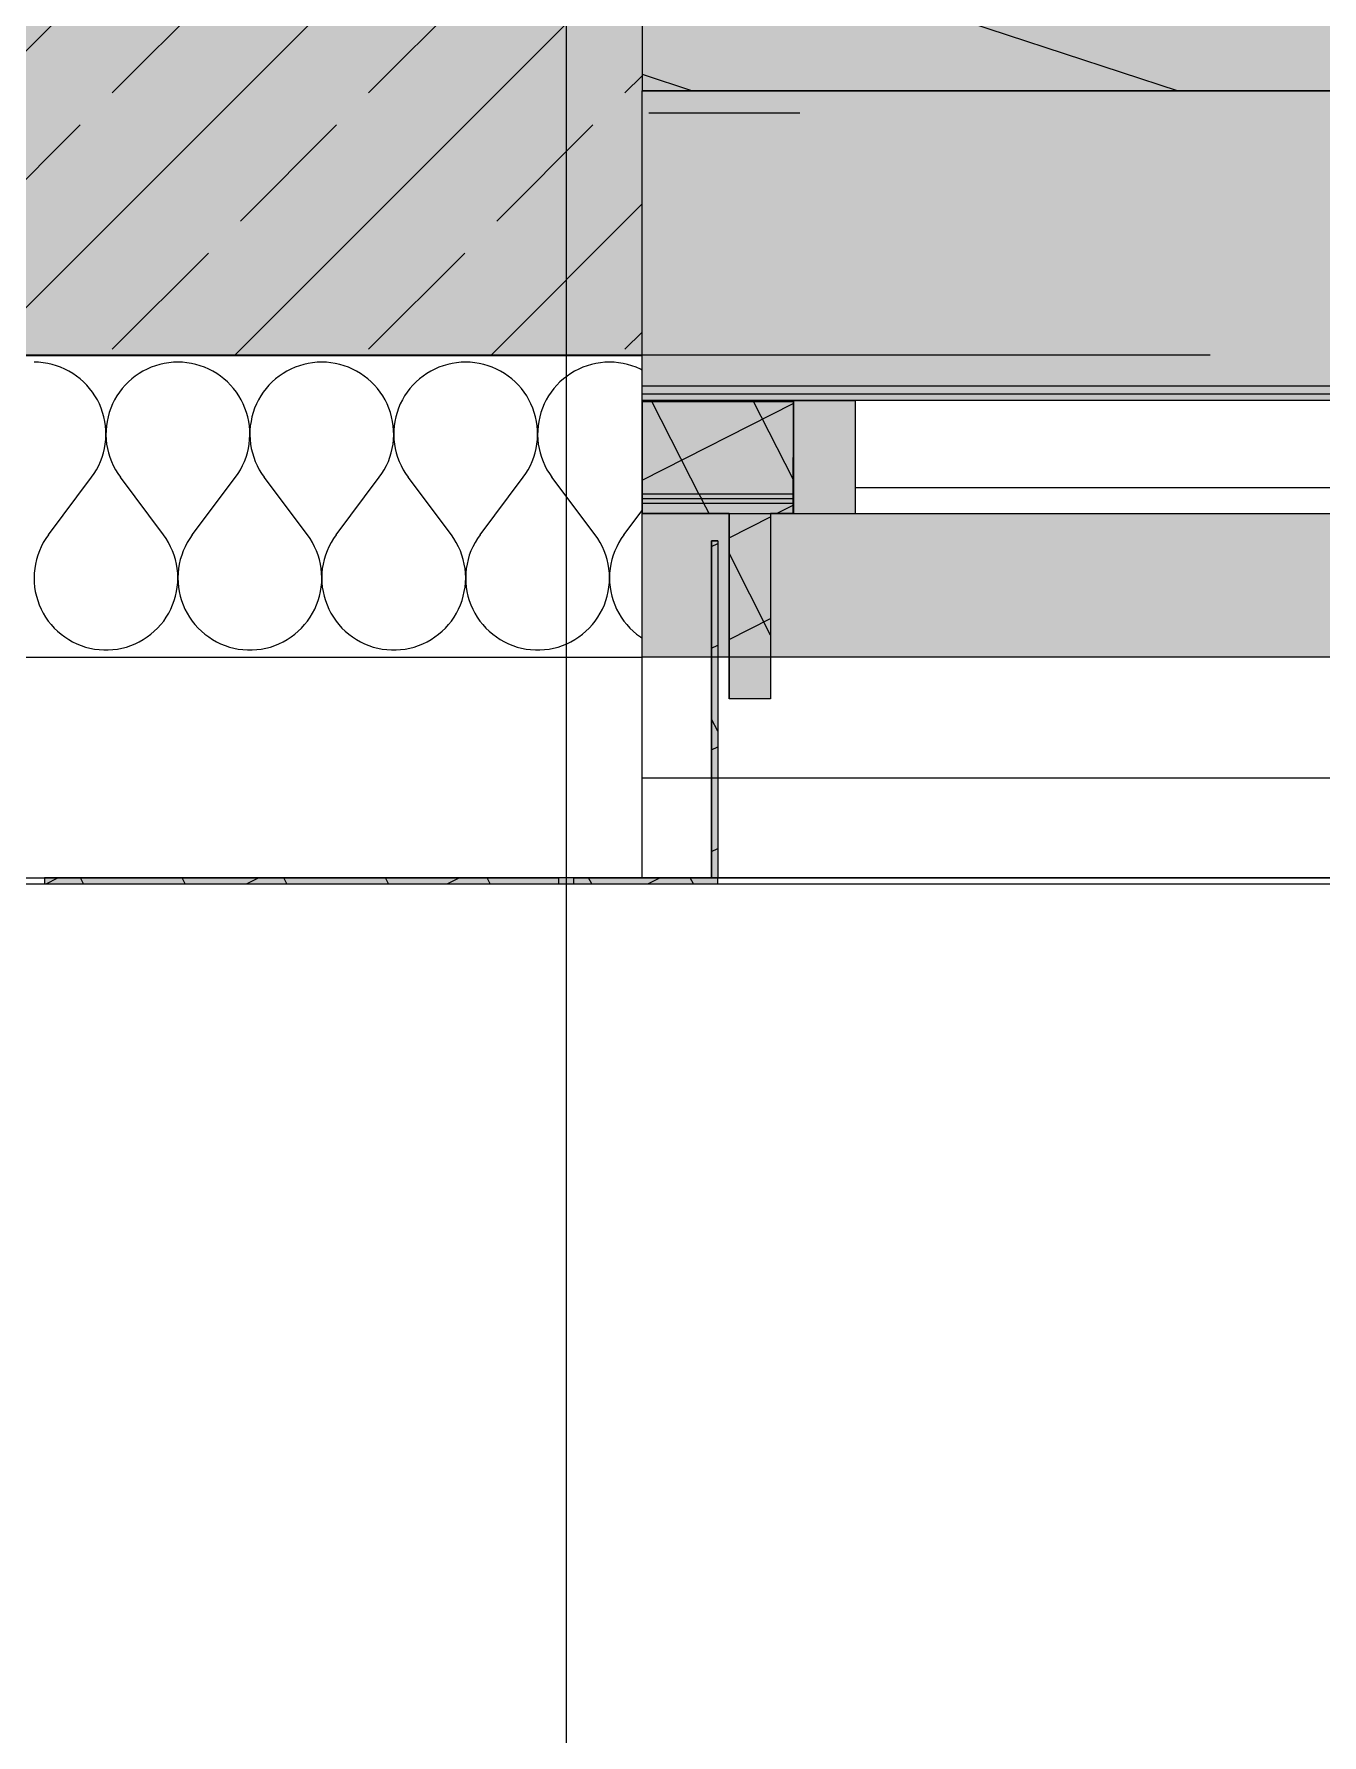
# Model space of a CAD drawing. Header units: metres. Extents: x -22.4 to 53.1, y 133.6 to 157.9.
# Drawn here: x 3.416 to 4.268, y 136.926 to 138.052 of the extents above; entities that cross this region are included whole.
import ezdxf

# ---------------------------------------------------------------- set-up
doc = ezdxf.new("R2010")
doc.units = ezdxf.units.M
doc.header["$MEASUREMENT"] = 0
for name, pattern in [('Achse', [0.0023, 0.0015, -0.0008]), ('Punktlinie', [0.0035, 0, -0.0035]), ('Strichlinie', [0.004, 0.003, -0.001]), ('Strichlinie_ eng', [0.0023, 0.0015, -0.0008]), ('Strichpunktlinie', [0.006703, 0.003528, -0.001764, 0, -0.001411]), ('Wipeout_Contour', [1, 0, -1])]:
    doc.linetypes.add(name, pattern=pattern)
for name, color, linetype in [('00  Raster', 7, 'Continuous'), ('00  Raster Ausbau', 7, 'Continuous'), ('10  Fassade', 7, 'Continuous'), ('10  Fassade_Deckschraffur', 7, 'Continuous'), ('10  Fassade_Schnittschraffur', 7, 'Continuous'), ('10  Treppen + Rampen', 7, 'Continuous'), ('10  Wand Massiv', 7, 'Continuous'), ('10  Wand Massiv_Deckschraffur', 7, 'Continuous'), ('10  Wand Massiv_Fenster', 7, 'Continuous'), ('10  Wand Massiv_Schnittschraffur', 7, 'Continuous'), ('Neubau_20  Boden Aufbauten', 7, 'Continuous'), ('Neubau_20  Boden Aufbauten_Deckschraffur', 7, 'Continuous'), ('Neubau_50 NUF - Raumstempel MIETERAUSBAU', 7, 'Continuous')]:
    doc.layers.add(name, color=color, linetype=linetype)
pattern_1 = [(26.86749, (-110.10794, 75.264664), (-0.027115717, 0.053523246), []), (116.86749, (-110.10794, 75.264664), (0.053523246, 0.027115717), [])]

# ---------------------------------------------------------------- blocks, each defined once
blk = doc.blocks.new('*X16', base_point=(-23.4289, 120.7796))
at = {"layer": '10  Wand Massiv_Schnittschraffur', "color": 98, "linetype": 'Continuous', "lineweight": 13, "ltscale": 1000, "true_color": 0x000100}
for p, q in [((3.4189, 137.8351), (3.4159, 137.8351)), ((3.4219, 137.8348), (3.4189, 137.8351)), ((3.4249, 137.8343), (3.4219, 137.8348)), ((3.4278, 137.8336), (3.4249, 137.8343)), ((3.4307, 137.8328), (3.4278, 137.8336)), ((3.4335, 137.8318), (3.4307, 137.8328)), ((3.4363, 137.8306), (3.4335, 137.8318)), ((3.4935, 137.8318), (3.4907, 137.8306)), ((3.4963, 137.8328), (3.4935, 137.8318)), ((3.4992, 137.8336), (3.4963, 137.8328)), ((3.5021, 137.8343), (3.4992, 137.8336)), ((3.5051, 137.8348), (3.5021, 137.8343)), ((3.5081, 137.8351), (3.5051, 137.8348)), ((3.5111, 137.8351), (3.5081, 137.8351)), ((3.5141, 137.8351), (3.5111, 137.8351)), ((3.5171, 137.8348), (3.5141, 137.8351)), ((3.5201, 137.8343), (3.5171, 137.8348)), ((3.523, 137.8336), (3.5201, 137.8343)), ((3.5259, 137.8328), (3.523, 137.8336)), ((3.5288, 137.8318), (3.5259, 137.8328)), ((3.5315, 137.8306), (3.5288, 137.8318)), ((3.5887, 137.8318), (3.5859, 137.8306)), ((3.5915, 137.8328), (3.5887, 137.8318)), ((3.5944, 137.8336), (3.5915, 137.8328)), ((3.5974, 137.8343), (3.5944, 137.8336)), ((3.6003, 137.8348), (3.5974, 137.8343)), ((3.6033, 137.8351), (3.6003, 137.8348)), ((3.6063, 137.8351), (3.6033, 137.8351)), ((3.6094, 137.8351), (3.6063, 137.8351)), ((3.6124, 137.8348), (3.6094, 137.8351)), ((3.6153, 137.8343), (3.6124, 137.8348)), ((3.6183, 137.8336), (3.6153, 137.8343)), ((3.6212, 137.8328), (3.6183, 137.8336)), ((3.624, 137.8318), (3.6212, 137.8328)), ((3.6267, 137.8306), (3.624, 137.8318)), ((3.6839, 137.8318), (3.6812, 137.8306)), ((3.6868, 137.8328), (3.6839, 137.8318)), ((3.6897, 137.8336), (3.6868, 137.8328)), ((3.6926, 137.8343), (3.6897, 137.8336)), ((3.6956, 137.8348), (3.6926, 137.8343)), ((3.6986, 137.8351), (3.6956, 137.8348)), ((3.7016, 137.8351), (3.6986, 137.8351)), ((3.7046, 137.8351), (3.7016, 137.8351)), ((3.7076, 137.8348), (3.7046, 137.8351)), ((3.7106, 137.8343), (3.7076, 137.8348)), ((3.7135, 137.8336), (3.7106, 137.8343)), ((3.7164, 137.8328), (3.7135, 137.8336)), ((3.7192, 137.8318), (3.7164, 137.8328)), ((3.722, 137.8306), (3.7192, 137.8318)), ((3.7792, 137.8318), (3.7764, 137.8306)), ((3.782, 137.8328), (3.7792, 137.8318)), ((3.7849, 137.8336), (3.782, 137.8328)), ((3.7878, 137.8343), (3.7849, 137.8336)), ((3.7908, 137.8348), (3.7878, 137.8343)), ((3.7938, 137.8351), (3.7908, 137.8348)), ((3.7968, 137.8351), (3.7938, 137.8351)), ((3.7998, 137.8351), (3.7968, 137.8351)), ((3.8028, 137.8348), (3.7998, 137.8351)), ((3.8058, 137.8343), (3.8028, 137.8348)), ((3.8087, 137.8336), (3.8058, 137.8343)), ((3.8116, 137.8328), (3.8087, 137.8336)), ((3.8145, 137.8318), (3.8116, 137.8328)), ((3.8172, 137.8306), (3.8145, 137.8318)), ((3.439, 137.8292), (3.4363, 137.8306)), ((3.4415, 137.8276), (3.439, 137.8292)), ((3.444, 137.8259), (3.4415, 137.8276)), ((3.4464, 137.8241), (3.444, 137.8259)), ((3.4486, 137.8221), (3.4464, 137.8241)), ((3.4508, 137.8199), (3.4486, 137.8221)), ((3.4527, 137.8177), (3.4508, 137.8199)), ((3.4762, 137.8199), (3.4742, 137.8177)), ((3.4783, 137.8221), (3.4762, 137.8199)), ((3.4806, 137.8241), (3.4783, 137.8221)), ((3.4829, 137.8259), (3.4806, 137.8241)), ((3.4854, 137.8276), (3.4829, 137.8259)), ((3.488, 137.8292), (3.4854, 137.8276)), ((3.4907, 137.8306), (3.488, 137.8292)), ((3.5342, 137.8292), (3.5315, 137.8306)), ((3.5368, 137.8276), (3.5342, 137.8292)), ((3.5393, 137.8259), (3.5368, 137.8276)), ((3.5416, 137.8241), (3.5393, 137.8259)), ((3.5439, 137.8221), (3.5416, 137.8241)), ((3.546, 137.8199), (3.5439, 137.8221)), ((3.548, 137.8177), (3.546, 137.8199)), ((3.5714, 137.8199), (3.5695, 137.8177)), ((3.5736, 137.8221), (3.5714, 137.8199)), ((3.5758, 137.8241), (3.5736, 137.8221)), ((3.5782, 137.8259), (3.5758, 137.8241)), ((3.5807, 137.8276), (3.5782, 137.8259)), ((3.5833, 137.8292), (3.5807, 137.8276)), ((3.5859, 137.8306), (3.5833, 137.8292)), ((3.6294, 137.8292), (3.6267, 137.8306)), ((3.632, 137.8276), (3.6294, 137.8292)), ((3.6345, 137.8259), (3.632, 137.8276)), ((3.6369, 137.8241), (3.6345, 137.8259)), ((3.6391, 137.8221), (3.6369, 137.8241)), ((3.6412, 137.8199), (3.6391, 137.8221)), ((3.6432, 137.8177), (3.6412, 137.8199)), ((3.6667, 137.8199), (3.6647, 137.8177)), ((3.6688, 137.8221), (3.6667, 137.8199)), ((3.6711, 137.8241), (3.6688, 137.8221)), ((3.6734, 137.8259), (3.6711, 137.8241)), ((3.6759, 137.8276), (3.6734, 137.8259)), ((3.6785, 137.8292), (3.6759, 137.8276)), ((3.6812, 137.8306), (3.6785, 137.8292)), ((3.7247, 137.8292), (3.722, 137.8306)), ((3.7273, 137.8276), (3.7247, 137.8292)), ((3.7297, 137.8259), (3.7273, 137.8276)), ((3.7321, 137.8241), (3.7297, 137.8259)), ((3.7344, 137.8221), (3.7321, 137.8241)), ((3.7365, 137.8199), (3.7344, 137.8221)), ((3.7385, 137.8177), (3.7365, 137.8199)), ((3.7619, 137.8199), (3.7599, 137.8177)), ((3.764, 137.8221), (3.7619, 137.8199)), ((3.7663, 137.8241), (3.764, 137.8221)), ((3.7687, 137.8259), (3.7663, 137.8241)), ((3.7711, 137.8276), (3.7687, 137.8259)), ((3.7737, 137.8292), (3.7711, 137.8276)), ((3.7764, 137.8306), (3.7737, 137.8292)), ((3.8184, 137.8299), (3.8172, 137.8306)), ((3.4546, 137.8153), (3.4527, 137.8177)), ((3.4562, 137.8128), (3.4546, 137.8153)), ((3.4578, 137.8102), (3.4562, 137.8128)), ((3.4591, 137.8075), (3.4578, 137.8102)), ((3.4692, 137.8102), (3.4679, 137.8075)), ((3.4707, 137.8128), (3.4692, 137.8102)), ((3.4724, 137.8153), (3.4707, 137.8128)), ((3.4742, 137.8177), (3.4724, 137.8153)), ((3.5498, 137.8153), (3.548, 137.8177)), ((3.5515, 137.8128), (3.5498, 137.8153)), ((3.553, 137.8102), (3.5515, 137.8128)), ((3.5543, 137.8075), (3.553, 137.8102)), ((3.5644, 137.8102), (3.5631, 137.8075)), ((3.566, 137.8128), (3.5644, 137.8102)), ((3.5676, 137.8153), (3.566, 137.8128)), ((3.5695, 137.8177), (3.5676, 137.8153)), ((3.645, 137.8153), (3.6432, 137.8177)), ((3.6467, 137.8128), (3.645, 137.8153)), ((3.6482, 137.8102), (3.6467, 137.8128)), ((3.6496, 137.8075), (3.6482, 137.8102)), ((3.6597, 137.8102), (3.6583, 137.8075)), ((3.6612, 137.8128), (3.6597, 137.8102)), ((3.6629, 137.8153), (3.6612, 137.8128)), ((3.6647, 137.8177), (3.6629, 137.8153)), ((3.7403, 137.8153), (3.7385, 137.8177)), ((3.742, 137.8128), (3.7403, 137.8153)), ((3.7435, 137.8102), (3.742, 137.8128)), ((3.7448, 137.8075), (3.7435, 137.8102)), ((3.7549, 137.8102), (3.7536, 137.8075)), ((3.7564, 137.8128), (3.7549, 137.8102)), ((3.7581, 137.8153), (3.7564, 137.8128)), ((3.7599, 137.8177), (3.7581, 137.8153)), ((3.4603, 137.8047), (3.4591, 137.8075)), ((3.4613, 137.8018), (3.4603, 137.8047)), ((3.4621, 137.7989), (3.4613, 137.8018)), ((3.4627, 137.796), (3.4621, 137.7989)), ((3.4649, 137.7989), (3.4642, 137.796)), ((3.4657, 137.8018), (3.4649, 137.7989)), ((3.4667, 137.8047), (3.4657, 137.8018)), ((3.4679, 137.8075), (3.4667, 137.8047)), ((3.5555, 137.8047), (3.5543, 137.8075)), ((3.5565, 137.8018), (3.5555, 137.8047)), ((3.5573, 137.7989), (3.5565, 137.8018)), ((3.558, 137.796), (3.5573, 137.7989)), ((3.5601, 137.7989), (3.5595, 137.796)), ((3.5609, 137.8018), (3.5601, 137.7989)), ((3.5619, 137.8047), (3.5609, 137.8018)), ((3.5631, 137.8075), (3.5619, 137.8047)), ((3.6508, 137.8047), (3.6496, 137.8075)), ((3.6518, 137.8018), (3.6508, 137.8047)), ((3.6526, 137.7989), (3.6518, 137.8018)), ((3.6532, 137.796), (3.6526, 137.7989)), ((3.6554, 137.7989), (3.6547, 137.796)), ((3.6562, 137.8018), (3.6554, 137.7989)), ((3.6572, 137.8047), (3.6562, 137.8018)), ((3.6583, 137.8075), (3.6572, 137.8047)), ((3.746, 137.8047), (3.7448, 137.8075)), ((3.747, 137.8018), (3.746, 137.8047)), ((3.7478, 137.7989), (3.747, 137.8018)), ((3.7484, 137.796), (3.7478, 137.7989)), ((3.7506, 137.7989), (3.75, 137.796)), ((3.7514, 137.8018), (3.7506, 137.7989)), ((3.7524, 137.8047), (3.7514, 137.8018)), ((3.7536, 137.8075), (3.7524, 137.8047)), ((3.4632, 137.793), (3.4627, 137.796)), ((3.4634, 137.79), (3.4632, 137.793)), ((3.4635, 137.787), (3.4634, 137.79)), ((3.4634, 137.784), (3.4635, 137.787)), ((3.4636, 137.79), (3.4635, 137.787)), ((3.4635, 137.787), (3.4636, 137.784)), ((3.4638, 137.793), (3.4636, 137.79)), ((3.4642, 137.796), (3.4638, 137.793)), ((3.5584, 137.793), (3.558, 137.796)), ((3.5587, 137.79), (3.5584, 137.793)), ((3.5586, 137.784), (3.5587, 137.787)), ((3.5588, 137.79), (3.5587, 137.787)), ((3.5587, 137.787), (3.5587, 137.79)), ((3.5587, 137.787), (3.5589, 137.784)), ((3.559, 137.793), (3.5588, 137.79)), ((3.5595, 137.796), (3.559, 137.793)), ((3.6536, 137.793), (3.6532, 137.796)), ((3.6539, 137.79), (3.6536, 137.793)), ((3.6538, 137.784), (3.654, 137.787)), ((3.654, 137.787), (3.6539, 137.79)), ((3.6543, 137.793), (3.654, 137.79)), ((3.654, 137.79), (3.654, 137.787)), ((3.654, 137.787), (3.6541, 137.784)), ((3.6547, 137.796), (3.6543, 137.793)), ((3.7489, 137.793), (3.7484, 137.796)), ((3.7491, 137.79), (3.7489, 137.793)), ((3.7492, 137.787), (3.7491, 137.79)), ((3.7491, 137.784), (3.7492, 137.787)), ((3.7493, 137.79), (3.7492, 137.787)), ((3.7492, 137.787), (3.7493, 137.784)), ((3.7495, 137.793), (3.7493, 137.79)), ((3.75, 137.796), (3.7495, 137.793)), ((3.461, 137.7722), (3.4618, 137.7751)), ((3.4618, 137.7751), (3.4625, 137.778)), ((3.4625, 137.778), (3.463, 137.781)), ((3.463, 137.781), (3.4634, 137.784)), ((3.4636, 137.784), (3.4639, 137.781)), ((3.4639, 137.781), (3.4644, 137.778)), ((3.4644, 137.778), (3.4651, 137.7751)), ((3.4651, 137.7751), (3.466, 137.7722)), ((3.5562, 137.7722), (3.5571, 137.7751)), ((3.5571, 137.7751), (3.5578, 137.778)), ((3.5578, 137.778), (3.5583, 137.781)), ((3.5583, 137.781), (3.5586, 137.784)), ((3.5589, 137.784), (3.5592, 137.781)), ((3.5592, 137.781), (3.5597, 137.778)), ((3.5597, 137.778), (3.5604, 137.7751)), ((3.5604, 137.7751), (3.5613, 137.7722)), ((3.6514, 137.7722), (3.6523, 137.7751)), ((3.6523, 137.7751), (3.653, 137.778)), ((3.653, 137.778), (3.6535, 137.781)), ((3.6535, 137.781), (3.6538, 137.784)), ((3.6541, 137.784), (3.6544, 137.781)), ((3.6544, 137.781), (3.6549, 137.778)), ((3.6549, 137.778), (3.6556, 137.7751)), ((3.6556, 137.7751), (3.6565, 137.7722)), ((3.7467, 137.7722), (3.7476, 137.7751)), ((3.7476, 137.7751), (3.7482, 137.778)), ((3.7482, 137.778), (3.7488, 137.781)), ((3.7488, 137.781), (3.7491, 137.784)), ((3.7493, 137.784), (3.7496, 137.781)), ((3.7496, 137.781), (3.7502, 137.778)), ((3.7502, 137.778), (3.7508, 137.7751)), ((3.7508, 137.7751), (3.7517, 137.7722)), ((3.4557, 137.7614), (3.4573, 137.764)), ((3.4573, 137.764), (3.4587, 137.7667)), ((3.4587, 137.7667), (3.4599, 137.7694)), ((3.4599, 137.7694), (3.461, 137.7722)), ((3.466, 137.7722), (3.4671, 137.7694)), ((3.4671, 137.7694), (3.4683, 137.7667)), ((3.4683, 137.7667), (3.4697, 137.764)), ((3.4697, 137.764), (3.4713, 137.7614)), ((3.5509, 137.7614), (3.5525, 137.764)), ((3.5525, 137.764), (3.5539, 137.7667)), ((3.5539, 137.7667), (3.5551, 137.7694)), ((3.5551, 137.7694), (3.5562, 137.7722)), ((3.5613, 137.7722), (3.5623, 137.7694)), ((3.5623, 137.7694), (3.5635, 137.7667)), ((3.5635, 137.7667), (3.5649, 137.764)), ((3.5649, 137.764), (3.5665, 137.7614)), ((3.6462, 137.7614), (3.6477, 137.764)), ((3.6477, 137.764), (3.6491, 137.7667)), ((3.6491, 137.7667), (3.6504, 137.7694)), ((3.6504, 137.7694), (3.6514, 137.7722)), ((3.6565, 137.7722), (3.6575, 137.7694)), ((3.6575, 137.7694), (3.6588, 137.7667)), ((3.6588, 137.7667), (3.6602, 137.764)), ((3.6602, 137.764), (3.6618, 137.7614)), ((3.7414, 137.7614), (3.743, 137.764)), ((3.743, 137.764), (3.7444, 137.7667)), ((3.7444, 137.7667), (3.7456, 137.7694)), ((3.7456, 137.7694), (3.7467, 137.7722)), ((3.7517, 137.7722), (3.7528, 137.7694)), ((3.7528, 137.7694), (3.754, 137.7667)), ((3.754, 137.7667), (3.7554, 137.764)), ((3.7554, 137.764), (3.757, 137.7614)), ((3.4254, 137.7209), (3.454, 137.759)), ((3.454, 137.759), (3.4557, 137.7614)), ((3.4713, 137.7614), (3.473, 137.759)), ((3.5016, 137.7209), (3.473, 137.759)), ((3.5206, 137.7209), (3.5492, 137.759)), ((3.5492, 137.759), (3.5509, 137.7614)), ((3.5665, 137.7614), (3.5682, 137.759)), ((3.5968, 137.7209), (3.5682, 137.759)), ((3.6159, 137.7209), (3.6444, 137.759)), ((3.6444, 137.759), (3.6462, 137.7614)), ((3.6618, 137.7614), (3.6635, 137.759)), ((3.6921, 137.7209), (3.6635, 137.759)), ((3.7111, 137.7209), (3.7397, 137.759)), ((3.7397, 137.759), (3.7414, 137.7614)), ((3.757, 137.7614), (3.7587, 137.759)), ((3.7873, 137.7209), (3.7587, 137.759)), ((3.8063, 137.7209), (3.8184, 137.737)), ((3.4236, 137.7184), (3.422, 137.7157)), ((3.4254, 137.7209), (3.4236, 137.7184)), ((3.5033, 137.7184), (3.5016, 137.7209)), ((3.5049, 137.7157), (3.5033, 137.7184)), ((3.5189, 137.7184), (3.5173, 137.7157)), ((3.5206, 137.7209), (3.5189, 137.7184)), ((3.5986, 137.7184), (3.5968, 137.7209)), ((3.6002, 137.7157), (3.5986, 137.7184)), ((3.6141, 137.7184), (3.6125, 137.7157)), ((3.6159, 137.7209), (3.6141, 137.7184)), ((3.6938, 137.7184), (3.6921, 137.7209)), ((3.6954, 137.7157), (3.6938, 137.7184)), ((3.7094, 137.7184), (3.7078, 137.7157)), ((3.7111, 137.7209), (3.7094, 137.7184)), ((3.7891, 137.7184), (3.7873, 137.7209)), ((3.7906, 137.7157), (3.7891, 137.7184)), ((3.8046, 137.7184), (3.803, 137.7157)), ((3.8063, 137.7209), (3.8046, 137.7184)), ((3.4183, 137.7074), (3.4174, 137.7045)), ((3.4194, 137.7103), (3.4183, 137.7074)), ((3.4206, 137.713), (3.4194, 137.7103)), ((3.422, 137.7157), (3.4206, 137.713)), ((3.5063, 137.713), (3.5049, 137.7157)), ((3.5076, 137.7103), (3.5063, 137.713)), ((3.5086, 137.7074), (3.5076, 137.7103)), ((3.5095, 137.7045), (3.5086, 137.7074)), ((3.5136, 137.7074), (3.5127, 137.7045)), ((3.5146, 137.7103), (3.5136, 137.7074)), ((3.5159, 137.713), (3.5146, 137.7103)), ((3.5173, 137.7157), (3.5159, 137.713)), ((3.6016, 137.713), (3.6002, 137.7157)), ((3.6028, 137.7103), (3.6016, 137.713)), ((3.6039, 137.7074), (3.6028, 137.7103)), ((3.6048, 137.7045), (3.6039, 137.7074)), ((3.6088, 137.7074), (3.6079, 137.7045)), ((3.6099, 137.7103), (3.6088, 137.7074)), ((3.6111, 137.713), (3.6099, 137.7103)), ((3.6125, 137.7157), (3.6111, 137.713)), ((3.6968, 137.713), (3.6954, 137.7157)), ((3.6981, 137.7103), (3.6968, 137.713)), ((3.6991, 137.7074), (3.6981, 137.7103)), ((3.7, 137.7045), (3.6991, 137.7074)), ((3.704, 137.7074), (3.7032, 137.7045)), ((3.7051, 137.7103), (3.704, 137.7074)), ((3.7063, 137.713), (3.7051, 137.7103)), ((3.7078, 137.7157), (3.7063, 137.713)), ((3.7921, 137.713), (3.7906, 137.7157)), ((3.7933, 137.7103), (3.7921, 137.713)), ((3.7944, 137.7074), (3.7933, 137.7103)), ((3.7952, 137.7045), (3.7944, 137.7074)), ((3.7993, 137.7074), (3.7984, 137.7045)), ((3.8003, 137.7103), (3.7993, 137.7074)), ((3.8016, 137.713), (3.8003, 137.7103)), ((3.803, 137.7157), (3.8016, 137.713)), ((3.4163, 137.6985), (3.416, 137.6954)), ((3.4168, 137.7015), (3.4163, 137.6985)), ((3.4174, 137.7045), (3.4168, 137.7015)), ((3.5102, 137.7015), (3.5095, 137.7045)), ((3.5107, 137.6985), (3.5102, 137.7015)), ((3.511, 137.6954), (3.5107, 137.6985)), ((3.5115, 137.6985), (3.5112, 137.6954)), ((3.512, 137.7015), (3.5115, 137.6985)), ((3.5127, 137.7045), (3.512, 137.7015)), ((3.6054, 137.7015), (3.6048, 137.7045)), ((3.6059, 137.6985), (3.6054, 137.7015)), ((3.6062, 137.6954), (3.6059, 137.6985)), ((3.6067, 137.6985), (3.6064, 137.6954)), ((3.6072, 137.7015), (3.6067, 137.6985)), ((3.6079, 137.7045), (3.6072, 137.7015)), ((3.7007, 137.7015), (3.7, 137.7045)), ((3.7012, 137.6985), (3.7007, 137.7015)), ((3.7015, 137.6954), (3.7012, 137.6985)), ((3.702, 137.6985), (3.7017, 137.6954)), ((3.7025, 137.7015), (3.702, 137.6985)), ((3.7032, 137.7045), (3.7025, 137.7015)), ((3.7959, 137.7015), (3.7952, 137.7045)), ((3.7964, 137.6985), (3.7959, 137.7015)), ((3.7967, 137.6954), (3.7964, 137.6985)), ((3.7972, 137.6985), (3.7969, 137.6954)), ((3.7977, 137.7015), (3.7972, 137.6985)), ((3.7984, 137.7045), (3.7977, 137.7015)), ((3.416, 137.6954), (3.4159, 137.6924)), ((3.4159, 137.6924), (3.416, 137.6893)), ((3.416, 137.6893), (3.4162, 137.6863)), ((3.4162, 137.6863), (3.4167, 137.6833)), ((3.5102, 137.6833), (3.5107, 137.6863)), ((3.5107, 137.6863), (3.511, 137.6893)), ((3.5111, 137.6924), (3.511, 137.6954)), ((3.511, 137.6893), (3.5111, 137.6924)), ((3.5112, 137.6954), (3.5111, 137.6924)), ((3.5111, 137.6924), (3.5112, 137.6893)), ((3.5112, 137.6893), (3.5115, 137.6863)), ((3.5115, 137.6863), (3.512, 137.6833)), ((3.6055, 137.6833), (3.606, 137.6863)), ((3.606, 137.6863), (3.6063, 137.6893)), ((3.6063, 137.6924), (3.6062, 137.6954)), ((3.6064, 137.6954), (3.6063, 137.6924)), ((3.6063, 137.6924), (3.6064, 137.6893)), ((3.6063, 137.6893), (3.6063, 137.6924)), ((3.6064, 137.6893), (3.6067, 137.6863)), ((3.6067, 137.6863), (3.6072, 137.6833)), ((3.7007, 137.6833), (3.7012, 137.6863)), ((3.7012, 137.6863), (3.7015, 137.6893)), ((3.7016, 137.6924), (3.7015, 137.6954)), ((3.7015, 137.6893), (3.7016, 137.6924)), ((3.7017, 137.6954), (3.7016, 137.6924)), ((3.7016, 137.6924), (3.7017, 137.6893)), ((3.7017, 137.6893), (3.702, 137.6863)), ((3.702, 137.6863), (3.7024, 137.6833)), ((3.796, 137.6833), (3.7964, 137.6863)), ((3.7964, 137.6863), (3.7967, 137.6893)), ((3.7968, 137.6924), (3.7967, 137.6954)), ((3.7967, 137.6893), (3.7968, 137.6924)), ((3.7969, 137.6954), (3.7968, 137.6924)), ((3.7968, 137.6924), (3.7969, 137.6893)), ((3.7969, 137.6893), (3.7972, 137.6863)), ((3.7972, 137.6863), (3.7977, 137.6833)), ((3.4167, 137.6833), (3.4174, 137.6803)), ((3.4174, 137.6803), (3.4183, 137.6773)), ((3.4183, 137.6773), (3.4193, 137.6745)), ((3.4193, 137.6745), (3.4206, 137.6717)), ((3.5064, 137.6717), (3.5076, 137.6745)), ((3.5076, 137.6745), (3.5087, 137.6773)), ((3.5087, 137.6773), (3.5096, 137.6803)), ((3.5096, 137.6803), (3.5102, 137.6833)), ((3.512, 137.6833), (3.5126, 137.6803)), ((3.5126, 137.6803), (3.5135, 137.6773)), ((3.5135, 137.6773), (3.5146, 137.6745)), ((3.5146, 137.6745), (3.5158, 137.6717)), ((3.6017, 137.6717), (3.6029, 137.6745)), ((3.6029, 137.6745), (3.6039, 137.6773)), ((3.6039, 137.6773), (3.6048, 137.6803)), ((3.6048, 137.6803), (3.6055, 137.6833)), ((3.6072, 137.6833), (3.6079, 137.6803)), ((3.6079, 137.6803), (3.6087, 137.6773)), ((3.6087, 137.6773), (3.6098, 137.6745)), ((3.6098, 137.6745), (3.611, 137.6717)), ((3.6969, 137.6717), (3.6981, 137.6745)), ((3.6981, 137.6745), (3.6992, 137.6773)), ((3.6992, 137.6773), (3.7, 137.6803)), ((3.7, 137.6803), (3.7007, 137.6833)), ((3.7024, 137.6833), (3.7031, 137.6803)), ((3.7031, 137.6803), (3.704, 137.6773)), ((3.704, 137.6773), (3.705, 137.6745)), ((3.705, 137.6745), (3.7063, 137.6717)), ((3.7921, 137.6717), (3.7934, 137.6745)), ((3.7934, 137.6745), (3.7944, 137.6773)), ((3.7944, 137.6773), (3.7953, 137.6803)), ((3.7953, 137.6803), (3.796, 137.6833)), ((3.7977, 137.6833), (3.7984, 137.6803)), ((3.7984, 137.6803), (3.7992, 137.6773)), ((3.7992, 137.6773), (3.8003, 137.6745)), ((3.8003, 137.6745), (3.8015, 137.6717)), ((3.4206, 137.6717), (3.422, 137.669)), ((3.422, 137.669), (3.4235, 137.6664)), ((3.4235, 137.6664), (3.4253, 137.6638)), ((3.4253, 137.6638), (3.4272, 137.6615)), ((3.4998, 137.6615), (3.5017, 137.6638)), ((3.5017, 137.6638), (3.5034, 137.6664)), ((3.5034, 137.6664), (3.505, 137.669)), ((3.505, 137.669), (3.5064, 137.6717)), ((3.5158, 137.6717), (3.5172, 137.669)), ((3.5172, 137.669), (3.5188, 137.6664)), ((3.5188, 137.6664), (3.5205, 137.6638)), ((3.5205, 137.6638), (3.5224, 137.6615)), ((3.595, 137.6615), (3.5969, 137.6638)), ((3.5969, 137.6638), (3.5987, 137.6664)), ((3.5987, 137.6664), (3.6002, 137.669)), ((3.6002, 137.669), (3.6017, 137.6717)), ((3.611, 137.6717), (3.6124, 137.669)), ((3.6124, 137.669), (3.614, 137.6664)), ((3.614, 137.6664), (3.6158, 137.6638)), ((3.6158, 137.6638), (3.6177, 137.6615)), ((3.6903, 137.6615), (3.6922, 137.6638)), ((3.6922, 137.6638), (3.6939, 137.6664)), ((3.6939, 137.6664), (3.6955, 137.669)), ((3.6955, 137.669), (3.6969, 137.6717)), ((3.7063, 137.6717), (3.7077, 137.669)), ((3.7077, 137.669), (3.7093, 137.6664)), ((3.7093, 137.6664), (3.711, 137.6638)), ((3.711, 137.6638), (3.7129, 137.6615)), ((3.7855, 137.6615), (3.7874, 137.6638)), ((3.7874, 137.6638), (3.7891, 137.6664)), ((3.7891, 137.6664), (3.7907, 137.669)), ((3.7907, 137.669), (3.7921, 137.6717)), ((3.8015, 137.6717), (3.8029, 137.669)), ((3.8029, 137.669), (3.8045, 137.6664)), ((3.8045, 137.6664), (3.8062, 137.6638)), ((3.8062, 137.6638), (3.8082, 137.6615)), ((3.4272, 137.6615), (3.4293, 137.6592)), ((3.4293, 137.6592), (3.4314, 137.6571)), ((3.4314, 137.6571), (3.4338, 137.6551)), ((3.4338, 137.6551), (3.4362, 137.6533)), ((3.4362, 137.6533), (3.4388, 137.6516)), ((3.4388, 137.6516), (3.4414, 137.6501)), ((3.4855, 137.6501), (3.4882, 137.6516)), ((3.4882, 137.6516), (3.4908, 137.6533)), ((3.4908, 137.6533), (3.4932, 137.6551)), ((3.4932, 137.6551), (3.4955, 137.6571)), ((3.4955, 137.6571), (3.4977, 137.6592)), ((3.4977, 137.6592), (3.4998, 137.6615)), ((3.5224, 137.6615), (3.5245, 137.6592)), ((3.5245, 137.6592), (3.5267, 137.6571)), ((3.5267, 137.6571), (3.529, 137.6551)), ((3.529, 137.6551), (3.5315, 137.6533)), ((3.5315, 137.6533), (3.534, 137.6516)), ((3.534, 137.6516), (3.5367, 137.6501)), ((3.5808, 137.6501), (3.5834, 137.6516)), ((3.5834, 137.6516), (3.586, 137.6533)), ((3.586, 137.6533), (3.5884, 137.6551)), ((3.5884, 137.6551), (3.5908, 137.6571)), ((3.5908, 137.6571), (3.593, 137.6592)), ((3.593, 137.6592), (3.595, 137.6615)), ((3.6177, 137.6615), (3.6197, 137.6592)), ((3.6197, 137.6592), (3.6219, 137.6571)), ((3.6219, 137.6571), (3.6242, 137.6551)), ((3.6242, 137.6551), (3.6267, 137.6533)), ((3.6267, 137.6533), (3.6293, 137.6516)), ((3.6293, 137.6516), (3.6319, 137.6501)), ((3.676, 137.6501), (3.6787, 137.6516)), ((3.6787, 137.6516), (3.6812, 137.6533)), ((3.6812, 137.6533), (3.6837, 137.6551)), ((3.6837, 137.6551), (3.686, 137.6571)), ((3.686, 137.6571), (3.6882, 137.6592)), ((3.6882, 137.6592), (3.6903, 137.6615)), ((3.7129, 137.6615), (3.715, 137.6592)), ((3.715, 137.6592), (3.7172, 137.6571)), ((3.7172, 137.6571), (3.7195, 137.6551)), ((3.7195, 137.6551), (3.7219, 137.6533)), ((3.7219, 137.6533), (3.7245, 137.6516)), ((3.7245, 137.6516), (3.7272, 137.6501)), ((3.7712, 137.6501), (3.7739, 137.6516)), ((3.7739, 137.6516), (3.7765, 137.6533)), ((3.7765, 137.6533), (3.7789, 137.6551)), ((3.7789, 137.6551), (3.7812, 137.6571)), ((3.7812, 137.6571), (3.7834, 137.6592)), ((3.7834, 137.6592), (3.7855, 137.6615)), ((3.8082, 137.6615), (3.8102, 137.6592)), ((3.8102, 137.6592), (3.8124, 137.6571)), ((3.8124, 137.6571), (3.8147, 137.6551)), ((3.8147, 137.6551), (3.8172, 137.6533)), ((3.8172, 137.6533), (3.8184, 137.6524)), ((3.4414, 137.6501), (3.4442, 137.6488)), ((3.4442, 137.6488), (3.447, 137.6476)), ((3.447, 137.6476), (3.4499, 137.6466)), ((3.4499, 137.6466), (3.4529, 137.6459)), ((3.4529, 137.6459), (3.4559, 137.6453)), ((3.4559, 137.6453), (3.4589, 137.6449)), ((3.4589, 137.6449), (3.462, 137.6447)), ((3.462, 137.6447), (3.465, 137.6447)), ((3.465, 137.6447), (3.4681, 137.6449)), ((3.4681, 137.6449), (3.4711, 137.6453)), ((3.4711, 137.6453), (3.4741, 137.6459)), ((3.4741, 137.6459), (3.477, 137.6466)), ((3.477, 137.6466), (3.4799, 137.6476)), ((3.4799, 137.6476), (3.4828, 137.6488)), ((3.4828, 137.6488), (3.4855, 137.6501)), ((3.5367, 137.6501), (3.5394, 137.6488)), ((3.5394, 137.6488), (3.5423, 137.6476)), ((3.5423, 137.6476), (3.5452, 137.6466)), ((3.5452, 137.6466), (3.5481, 137.6459)), ((3.5481, 137.6459), (3.5511, 137.6453)), ((3.5511, 137.6453), (3.5541, 137.6449)), ((3.5541, 137.6449), (3.5572, 137.6447)), ((3.5572, 137.6447), (3.5603, 137.6447)), ((3.5603, 137.6447), (3.5633, 137.6449)), ((3.5633, 137.6449), (3.5663, 137.6453)), ((3.5663, 137.6453), (3.5693, 137.6459)), ((3.5693, 137.6459), (3.5723, 137.6466)), ((3.5723, 137.6466), (3.5752, 137.6476)), ((3.5752, 137.6476), (3.578, 137.6488)), ((3.578, 137.6488), (3.5808, 137.6501)), ((3.6319, 137.6501), (3.6347, 137.6488)), ((3.6347, 137.6488), (3.6375, 137.6476)), ((3.6375, 137.6476), (3.6404, 137.6466)), ((3.6404, 137.6466), (3.6434, 137.6459)), ((3.6434, 137.6459), (3.6464, 137.6453)), ((3.6464, 137.6453), (3.6494, 137.6449)), ((3.6494, 137.6449), (3.6524, 137.6447)), ((3.6524, 137.6447), (3.6555, 137.6447)), ((3.6555, 137.6447), (3.6585, 137.6449)), ((3.6585, 137.6449), (3.6616, 137.6453)), ((3.6616, 137.6453), (3.6646, 137.6459)), ((3.6646, 137.6459), (3.6675, 137.6466)), ((3.6675, 137.6466), (3.6704, 137.6476)), ((3.6704, 137.6476), (3.6733, 137.6488)), ((3.6733, 137.6488), (3.676, 137.6501)), ((3.7272, 137.6501), (3.7299, 137.6488)), ((3.7299, 137.6488), (3.7327, 137.6476)), ((3.7327, 137.6476), (3.7356, 137.6466)), ((3.7356, 137.6466), (3.7386, 137.6459)), ((3.7386, 137.6459), (3.7416, 137.6453)), ((3.7416, 137.6453), (3.7446, 137.6449)), ((3.7446, 137.6449), (3.7477, 137.6447)), ((3.7477, 137.6447), (3.7507, 137.6447)), ((3.7507, 137.6447), (3.7538, 137.6449)), ((3.7538, 137.6449), (3.7568, 137.6453)), ((3.7568, 137.6453), (3.7598, 137.6459)), ((3.7598, 137.6459), (3.7628, 137.6466)), ((3.7628, 137.6466), (3.7657, 137.6476)), ((3.7657, 137.6476), (3.7685, 137.6488)), ((3.7685, 137.6488), (3.7712, 137.6501))]:
    blk.add_line(p, q, dxfattribs=at)

msp = doc.modelspace()

# ---------------------------------------------------------------- linework, layer by layer
at = {"layer": '00  Raster Ausbau', "color": 251, "linetype": 'Achse', "lineweight": 18, "ltscale": 1000, "true_color": 0x5f5f5f}
msp.add_line((3.7684, 137.8399), (3.7684, 138.8399), dxfattribs=at)

# ---------------------------------------------------------------- wipeouts: each hides what was drawn before it
at = {"color": 254, "linetype": 'Wipeout_Contour', "lineweight": 0, "ltscale": 556.117024}
msp.add_wipeout([(24.6034, 138.0149), (3.8184, 138.0149), (3.8184, 137.8193), (24.6034, 137.8193)], dxfattribs=at).dxf.layer = '10  Fassade_Deckschraffur'
at = {"color": 254, "linetype": 'Wipeout_Contour', "lineweight": 0, "ltscale": 555.427283}
msp.add_wipeout([(24.6034, 137.7447), (3.8184, 137.7447), (3.8184, 137.7417), (24.6034, 137.7417)], dxfattribs=at).dxf.layer = '10  Fassade_Deckschraffur'
at = {"color": 254, "linetype": 'Wipeout_Contour', "lineweight": 0, "ltscale": 554.568883}
msp.add_wipeout([(24.6034, 137.5599), (3.8184, 137.5599), (3.8184, 137.4939), (24.6034, 137.4939)], dxfattribs=at).dxf.layer = '10  Fassade_Deckschraffur'
at = {"color": 254, "linetype": 'Wipeout_Contour', "lineweight": 0, "ltscale": 550.082202}
msp.add_wipeout([(3.7632, 137.4939), (1.0682, 137.4939), (1.0682, 137.4899), (3.7632, 137.4899)], dxfattribs=at).dxf.layer = '10  Fassade_Deckschraffur'

# ---------------------------------------------------------------- next in the draw order: hatches: boundary and pattern name
at = {"layer": '10  Wand Massiv_Schnittschraffur', "linetype": 'Continuous', "lineweight": 0, "true_color": 0xffffff}
msp.add_hatch(color=7, dxfattribs=at).paths.add_polyline_path([(0.6004, 137.8399), (3.8184, 137.8399), (3.8184, 138.0899), (0.6004, 138.0899)])
at = {"layer": '10  Wand Massiv_Schnittschraffur', "linetype": 'Continuous', "lineweight": 13, "true_color": 0x000100}
h = msp.add_hatch(dxfattribs=at)
h.set_pattern_fill('Beton__Stahlbeton_0001', color=98, style=0, pattern_type=2)
h.set_pattern_definition([(45, (-110.10794, 75.26466), (-0.08485281, 0.08485281), []), (45, (-110.15037, 75.30709), (-0.08485281, 0.08485281), [0.09, -0.03])])
h.paths.add_polyline_path([(0.6004, 137.8399), (3.8184, 137.8399), (3.8184, 138.0899), (0.6004, 138.0899)])
at = {"layer": 'Neubau_20  Boden Aufbauten_Deckschraffur', "linetype": 'Continuous', "lineweight": 18, "true_color": 0xd5d5ff}
msp.add_hatch(color=254, dxfattribs=at).paths.add_polyline_path([(7.7559, 143.6799), (3.8184, 143.6799), (3.8184, 138.0149), (7.7559, 138.0149), (7.7934, 138.0149), (7.7934, 138.3249), (7.7559, 138.3249)])
at = {"layer": 'Neubau_20  Boden Aufbauten_Deckschraffur', "linetype": 'Continuous', "lineweight": 0, "true_color": 0xffffff}
h = msp.add_hatch(dxfattribs=at)
h.set_pattern_fill('Holz_Schalung_liegend__1_A0', style=0, pattern_type=2)
h.set_pattern_definition([(341.86749, (-110.10794, 75.26466), (0.03112157, 0.09503393), [])])
h.paths.add_polyline_path([(7.7559, 143.6799), (3.8184, 143.6799), (3.8184, 138.0149), (7.7559, 138.0149), (7.7934, 138.0149), (7.7934, 138.3249), (7.7559, 138.3249)])

# ---------------------------------------------------------------- next in the draw order: linework, layer by layer
at = {"layer": '10  Fassade', "color": 7, "linetype": 'Strichpunktlinie', "lineweight": 13, "ltscale": 1000}
msp.add_line((24.6034, 137.8399), (3.8184, 137.8399), dxfattribs=at)
at = {"layer": '10  Fassade', "color": 7, "linetype": 'Continuous', "lineweight": 18, "ltscale": 1000, "flags": 128}
for points in [[(24.6034, 138.0149), (3.8184, 138.0149)], [(24.6034, 137.4939), (3.8184, 137.4939)]]:
    msp.add_lwpolyline(points, dxfattribs=at)
at = {"layer": '10  Fassade', "color": 7, "linetype": 'Continuous', "lineweight": 25, "ltscale": 1000, "flags": 128}
for points in [[(0.9404, 137.4939), (1.0682, 137.4939), (3.7632, 137.4939)], [(3.7632, 137.4899), (3.7632, 137.4939)], [(0.9404, 137.4899), (1.0682, 137.4899), (3.7632, 137.4899)]]:
    msp.add_lwpolyline(points, dxfattribs=at)
at = {"layer": '10  Wand Massiv', "color": 7, "linetype": 'Continuous', "lineweight": 13, "ltscale": 1000}
for p, q in [((3.8184, 137.9999), (3.8184, 138.0149)), ((3.8184, 137.8399), (3.8184, 137.9999))]:
    msp.add_line(p, q, dxfattribs=at)
at = {"layer": '10  Wand Massiv', "color": 7, "linetype": 'Continuous', "lineweight": 35, "ltscale": 1000}
msp.add_line((0.6004, 137.8399), (3.8184, 137.8399), dxfattribs=at)
at = {"layer": '10  Wand Massiv_Fenster', "color": 7, "linetype": 'Continuous', "lineweight": 13, "ltscale": 1000}
for p, q in [((3.8184, 137.9999), (3.8184, 138.0149)), ((3.8184, 137.8399), (3.8184, 137.9999))]:
    msp.add_line(p, q, dxfattribs=at)
at = {"layer": '10  Wand Massiv_Fenster', "color": 7, "linetype": 'Continuous', "lineweight": 25, "ltscale": 1000}
msp.add_line((24.6034, 138.0149), (3.8184, 138.0149), dxfattribs=at)
at = {"layer": 'Neubau_20  Boden Aufbauten', "color": 7, "linetype": 'Continuous', "lineweight": 13, "ltscale": 1000, "flags": 128}
msp.add_lwpolyline([(7.7559, 143.6799), (3.8184, 143.6799), (3.8184, 138.0149), (7.7559, 138.0149), (7.7934, 138.0149), (7.7934, 138.3249), (7.7559, 138.3249)], close=True, dxfattribs=at)
at = {"layer": 'Neubau_50 NUF - Raumstempel MIETERAUSBAU', "color": 7, "linetype": 'Punktlinie', "lineweight": 13, "ltscale": 1000, "flags": 128}
msp.add_lwpolyline([(3.9228, 137.9999), (3.8159, 137.9999), (3.8184, 138.3922)], dxfattribs=at)

# ---------------------------------------------------------------- next in the draw order: wipeouts: each hides what was drawn before it
at = {"color": 254, "linetype": 'Wipeout_Contour', "lineweight": 0, "ltscale": 555.566818}
msp.add_wipeout([(24.6034, 137.8089), (3.8184, 137.8089), (3.8184, 137.7479), (24.6034, 137.7479)], dxfattribs=at).dxf.layer = '10  Fassade_Deckschraffur'
at = {"color": 254, "linetype": 'Wipeout_Contour', "lineweight": 0, "ltscale": 555.06051}
msp.add_wipeout([(3.8184, 137.7417), (3.8184, 137.5599), (24.6034, 137.5599), (24.6034, 137.7417)], dxfattribs=at).dxf.layer = '10  Fassade_Deckschraffur'

# ---------------------------------------------------------------- next in the draw order: hatches: boundary and pattern name
at = {"layer": '10  Fassade_Schnittschraffur', "linetype": 'Continuous', "lineweight": 0, "true_color": 0xffffff}
msp.add_hatch(color=7, dxfattribs=at).paths.add_polyline_path([(3.9034, 137.6124), (3.9034, 137.7349), (3.8759, 137.7349), (3.8759, 137.6124)])
at = {"layer": '10  Fassade_Schnittschraffur', "linetype": 'Continuous', "lineweight": 13, "true_color": 0x000100}
h = msp.add_hatch(dxfattribs=at)
h.set_pattern_fill('Dämmung__hart_1_0001', color=98, style=0, pattern_type=2)
h.set_pattern_definition(pattern_1)
h.paths.add_polyline_path([(3.9034, 137.6124), (3.9034, 137.7349), (3.8759, 137.7349), (3.8759, 137.6124)])

# ---------------------------------------------------------------- next in the draw order: linework, layer by layer
at = {"layer": '10  Fassade', "color": 7, "linetype": 'Continuous', "lineweight": 13, "ltscale": 1000}
for p, q in [((3.8759, 137.7349), (3.8184, 137.7349)), ((3.8759, 137.7349), (3.8759, 137.6124)), ((3.9034, 137.7349), (3.9034, 137.6124)), ((3.9034, 137.6124), (3.8759, 137.6124))]:
    msp.add_line(p, q, dxfattribs=at)
at = {"layer": '10  Fassade', "color": 7, "linetype": 'Continuous', "lineweight": 25, "ltscale": 1000}
msp.add_line((3.8684, 137.7169), (3.8644, 137.7169), dxfattribs=at)
at = {"layer": '10  Fassade', "color": 7, "linetype": 'Continuous', "lineweight": 18, "ltscale": 1000, "flags": 128}
for points in [[(24.6034, 137.7479), (3.8184, 137.7479)], [(3.8184, 137.7417), (3.8184, 137.7447)], [(24.6034, 137.7447), (3.8184, 137.7447)], [(24.6034, 137.7417), (3.8184, 137.7417)], [(3.8184, 137.5599), (3.8184, 137.7417)], [(3.8184, 137.4939), (3.8184, 137.5599)], [(24.6034, 137.5599), (3.8184, 137.5599)]]:
    msp.add_lwpolyline(points, dxfattribs=at)
at = {"layer": '10  Fassade', "color": 7, "linetype": 'Strichlinie_ eng', "lineweight": 18, "ltscale": 1000, "flags": 128}
for points in [[(3.8184, 137.7349), (4.6804, 137.7349), (5.1184, 137.7349), (6.1509, 137.7349), (6.4684, 137.7349), (7.3804, 137.7349), (7.8184, 137.7349), (8.8509, 137.7349), (9.1684, 137.7349), (10.0804, 137.7349), (10.5184, 137.7349), (11.5509, 137.7349), (11.8684, 137.7349), (12.7804, 137.7349), (13.2184, 137.7349), (14.2509, 137.7349), (14.5684, 137.7349), (15.4804, 137.7349), (15.9184, 137.7349), (16.9509, 137.7349), (17.2684, 137.7349), (18.1804, 137.7349), (18.6184, 137.7349), (19.6509, 137.7349), (19.9684, 137.7349), (20.8804, 137.7349), (21.3184, 137.7349), (22.3509, 137.7349), (22.6684, 137.7349), (23.5804, 137.7349), (24.0184, 137.7349), (24.6034, 137.7349)], [(3.8759, 137.6124), (3.8759, 137.7349)], [(3.9034, 137.7349), (3.9034, 137.6124)], [(3.9034, 137.6124), (3.8759, 137.6124)]]:
    msp.add_lwpolyline(points, dxfattribs=at)
at = {"layer": '10  Fassade', "color": 7, "linetype": 'Strichlinie', "lineweight": 25, "ltscale": 1000, "flags": 128}
msp.add_lwpolyline([(3.8644, 137.7169), (3.8684, 137.7169)], dxfattribs=at)
at = {"layer": '10  Wand Massiv', "color": 7, "linetype": 'Continuous', "lineweight": 13, "ltscale": 1000, "flags": 128}
msp.add_lwpolyline([(0.8004, 137.6399), (3.8184, 137.6399)], dxfattribs=at)
at = {"layer": '10  Wand Massiv_Fenster', "color": 7, "linetype": 'Continuous', "lineweight": 25, "ltscale": 1000}
msp.add_line((24.6034, 137.6399), (3.8184, 137.6399), dxfattribs=at)

# ---------------------------------------------------------------- next in the draw order: wipeouts: each hides what was drawn before it
at = {"color": 254, "linetype": 'Wipeout_Contour', "lineweight": 0, "ltscale": 555.697817}
msp.add_wipeout([(3.8184, 137.8089), (24.6034, 137.8089), (24.6034, 137.8139), (3.8184, 137.8139)], dxfattribs=at).dxf.layer = '10  Fassade_Deckschraffur'

# ---------------------------------------------------------------- next in the draw order: wipeouts: each hides what was drawn before it
at = {"color": 254, "linetype": 'Wipeout_Contour', "lineweight": 0, "ltscale": 555.718507}
msp.add_wipeout([(3.8184, 137.8193), (3.8184, 137.8139), (24.6034, 137.8139), (24.6034, 137.8193)], dxfattribs=at).dxf.layer = '10  Fassade_Deckschraffur'
at = {"color": 254, "linetype": 'Wipeout_Contour', "lineweight": 0, "ltscale": 550.37772}
msp.add_wipeout([(6.4632, 137.4939), (3.7732, 137.4939), (3.7732, 137.4899), (6.4632, 137.4899)], dxfattribs=at).dxf.layer = '10  Fassade_Deckschraffur'

# ---------------------------------------------------------------- next in the draw order: hatches: boundary and pattern name
at = {"layer": '10  Fassade_Schnittschraffur', "linetype": 'Continuous', "lineweight": 0, "true_color": 0xffffff}
for points in [[(3.8644, 137.7169), (3.8644, 137.4939), (3.8684, 137.4939), (3.8684, 137.7169)], [(3.8684, 137.4899), (3.8684, 137.4939), (3.4229, 137.4939), (3.4229, 137.4899)]]:
    msp.add_hatch(color=7, dxfattribs=at).paths.add_polyline_path(points)
at = {"layer": '10  Fassade_Schnittschraffur', "linetype": 'Continuous', "lineweight": 13, "true_color": 0x000100}
h = msp.add_hatch(dxfattribs=at)
h.set_pattern_fill('Dämmung__hart_1_0001', color=98, style=0, pattern_type=2)
h.set_pattern_definition(pattern_1)
h.paths.add_polyline_path([(3.8644, 137.7169), (3.8644, 137.4939), (3.8684, 137.4939), (3.8684, 137.7169)])
h = msp.add_hatch(dxfattribs=at)
h.set_pattern_fill('Dämmung__hart_1_0001', color=98, style=0, pattern_type=2)
h.set_pattern_definition(pattern_1)
h.paths.add_polyline_path([(3.8684, 137.4899), (3.8684, 137.4939), (3.4229, 137.4939), (3.4229, 137.4899)])
at = {"layer": '10  Wand Massiv_Deckschraffur', "linetype": 'Continuous', "lineweight": 0, "true_color": 0xffffff}
msp.add_hatch(color=7, dxfattribs=at).paths.add_polyline_path([(3.8184, 137.6399), (24.6034, 137.6399), (24.6034, 137.8399), (24.6034, 138.0149), (3.8184, 138.0149), (3.8184, 137.8399)])

# ---------------------------------------------------------------- next in the draw order: linework, layer by layer
at = {"layer": '00  Raster', "color": 7, "linetype": 'Strichpunktlinie', "lineweight": 13, "ltscale": 1000}
msp.add_line((3.7684, 133.7291), (3.7684, 155.8899), dxfattribs=at)
at = {"layer": '00  Raster Ausbau', "color": 251, "linetype": 'Achse', "lineweight": 18, "ltscale": 1000, "true_color": 0x5f5f5f}
msp.add_line((3.7684, 136.8399), (3.7684, 137.8399), dxfattribs=at)
at = {"layer": '10  Fassade', "color": 7, "linetype": 'Continuous', "lineweight": 13, "ltscale": 1000}
msp.add_line((3.8184, 137.8099), (3.8184, 137.7349), dxfattribs=at)
at = {"layer": '10  Fassade', "color": 7, "linetype": 'Continuous', "lineweight": 25, "ltscale": 1000}
for p, q in [((3.8644, 137.7169), (3.8644, 137.4939)), ((3.8684, 137.7169), (3.8684, 137.4939)), ((3.8684, 137.4939), (3.8644, 137.4939))]:
    msp.add_line(p, q, dxfattribs=at)
at = {"layer": '10  Fassade', "color": 7, "linetype": 'Continuous', "lineweight": 18, "ltscale": 1000, "flags": 128}
for points in [[(3.8184, 137.8193), (3.8184, 138.0149)], [(24.6034, 137.8193), (3.8184, 137.8193)], [(3.8184, 137.8139), (3.8184, 137.8193)], [(3.8184, 137.8089), (3.8184, 137.8139)], [(24.6034, 137.8139), (3.8184, 137.8139)], [(3.8184, 137.7479), (3.8184, 137.8089)], [(24.6034, 137.8089), (3.8184, 137.8089)]]:
    msp.add_lwpolyline(points, dxfattribs=at)
at = {"layer": '10  Fassade', "color": 7, "linetype": 'Strichlinie_ eng', "lineweight": 18, "ltscale": 1000, "flags": 128}
for points in [[(3.8184, 137.8099), (3.8184, 137.7349)], [(3.8184, 137.8099), (4.6804, 137.8099), (5.1184, 137.8099), (6.1509, 137.8099), (6.4684, 137.8099), (7.3804, 137.8099), (7.8184, 137.8099), (8.8509, 137.8099), (9.1684, 137.8099), (10.0804, 137.8099), (10.5184, 137.8099), (11.5509, 137.8099), (11.8684, 137.8099), (12.7804, 137.8099), (13.2184, 137.8099), (14.2509, 137.8099), (14.5684, 137.8099), (15.4804, 137.8099), (15.9184, 137.8099), (16.9509, 137.8099), (17.2684, 137.8099), (18.1804, 137.8099), (18.6184, 137.8099), (19.6509, 137.8099), (19.9684, 137.8099), (20.8804, 137.8099), (21.3184, 137.8099), (22.3509, 137.8099), (22.6684, 137.8099), (23.5804, 137.8099), (24.0184, 137.8099), (24.6034, 137.8099)]]:
    msp.add_lwpolyline(points, dxfattribs=at)
at = {"layer": '10  Fassade', "color": 7, "linetype": 'Strichlinie', "lineweight": 25, "ltscale": 1000, "flags": 128}
for points in [[(3.8644, 137.4939), (3.8644, 137.7169)], [(3.8684, 137.7169), (3.8684, 137.4939)], [(3.8684, 137.4939), (3.8644, 137.4939)]]:
    msp.add_lwpolyline(points, dxfattribs=at)
at = {"layer": '10  Fassade', "color": 7, "linetype": 'Continuous', "lineweight": 25, "ltscale": 1000, "flags": 128}
msp.add_lwpolyline([(3.8684, 137.4899), (3.8684, 137.4939), (3.4229, 137.4939), (3.4229, 137.4899)], close=True, dxfattribs=at)
for points in [[(3.7732, 137.4939), (6.4632, 137.4939)], [(3.7732, 137.4899), (3.7732, 137.4939)], [(3.7732, 137.4899), (6.4632, 137.4899)]]:
    msp.add_lwpolyline(points, dxfattribs=at)
at = {"layer": '10  Wand Massiv', "color": 7, "linetype": 'Continuous', "lineweight": 13, "ltscale": 1000}
msp.add_line((3.8184, 137.6399), (3.8184, 137.8399), dxfattribs=at)
at = {"layer": '10  Wand Massiv', "color": 7, "linetype": 'Continuous', "lineweight": 13, "ltscale": 1000, "flags": 128}
msp.add_lwpolyline([(3.8184, 137.6399), (3.8184, 137.8399)], dxfattribs=at)
at = {"layer": '10  Wand Massiv_Fenster', "color": 7, "linetype": 'Continuous', "lineweight": 13, "ltscale": 1000}
msp.add_line((3.8184, 137.6399), (3.8184, 137.8399), dxfattribs=at)

# ---------------------------------------------------------------- next in the draw order: block references
at = {"layer": '10  Treppen + Rampen', "color": 7, "linetype": 'Continuous', "lineweight": 13, "ltscale": 1000}
msp.add_blockref('*X16', (-23.4289, 120.7796), dxfattribs=at)

# ---------------------------------------------------------------- next in the draw order: wipeouts: each hides what was drawn before it
at = {"color": 254, "linetype": 'Wipeout_Contour', "lineweight": 0, "ltscale": 551.360086}
msp.add_wipeout([(3.9184, 137.8099), (3.9184, 137.7349), (4.6304, 137.7349), (4.6304, 137.8099)], dxfattribs=at).dxf.layer = '10  Fassade_Deckschraffur'

# ---------------------------------------------------------------- next in the draw order: hatches: boundary and pattern name
at = {"layer": '10  Fassade_Schnittschraffur', "linetype": 'Continuous', "lineweight": 0, "true_color": 0xffffff}
for points in [[(3.8184, 137.7349), (3.8759, 137.7349), (3.9034, 137.7349), (3.9184, 137.7349), (3.9184, 137.8099), (3.8184, 137.8099)], [(3.9184, 137.8099), (3.9184, 137.7349), (3.9186, 137.8099)]]:
    msp.add_hatch(color=7, dxfattribs=at).paths.add_polyline_path(points)
at = {"layer": '10  Fassade_Schnittschraffur', "linetype": 'Continuous', "lineweight": 13, "true_color": 0x000100}
h = msp.add_hatch(dxfattribs=at)
h.set_pattern_fill('Dämmung__hart_1_0001', color=98, style=0, pattern_type=2)
h.set_pattern_definition(pattern_1)
h.paths.add_polyline_path([(3.8184, 137.7349), (3.8759, 137.7349), (3.9034, 137.7349), (3.9184, 137.7349), (3.9184, 137.8099), (3.8184, 137.8099)])

# ---------------------------------------------------------------- next in the draw order: linework, layer by layer
at = {"layer": '10  Fassade', "color": 7, "linetype": 'Continuous', "lineweight": 13, "ltscale": 1000}
for p, q in [((3.9184, 137.8099), (3.8184, 137.8099)), ((3.9184, 137.8099), (3.9184, 137.7349)), ((3.9184, 137.7349), (3.9034, 137.7349))]:
    msp.add_line(p, q, dxfattribs=at)
at = {"layer": '10  Fassade', "color": 7, "linetype": 'Continuous', "lineweight": 18, "ltscale": 1000, "flags": 128}
for points in [[(3.9184, 137.8099), (4.6304, 137.8099)], [(3.9184, 137.7349), (4.6304, 137.7349)]]:
    msp.add_lwpolyline(points, dxfattribs=at)
msp.add_lwpolyline([(3.9184, 137.7349), (3.9186, 137.8099)], close=True, dxfattribs=at)

# ---------------------------------------------------------------- next in the draw order: wipeouts: each hides what was drawn before it
at = {"color": 254, "linetype": 'Wipeout_Contour', "lineweight": 0, "ltscale": 551.359704}
msp.add_wipeout([(4.5892, 137.7349), (4.5892, 137.8099), (3.9596, 137.8099), (3.9596, 137.7349)], dxfattribs=at).dxf.layer = '10  Fassade_Deckschraffur'

# ---------------------------------------------------------------- next in the draw order: hatches: boundary and pattern name
at = {"layer": '10  Fassade_Schnittschraffur', "linetype": 'Continuous', "lineweight": 0, "true_color": 0xffffff}
msp.add_hatch(color=7, dxfattribs=at).paths.add_polyline_path([(3.9186, 137.7349), (3.9596, 137.7349), (3.9596, 137.8099), (3.9186, 137.8099)])

# ---------------------------------------------------------------- next in the draw order: linework, layer by layer
at = {"layer": '10  Fassade', "color": 7, "linetype": 'Continuous', "lineweight": 18, "ltscale": 1000}
for p, q in [((4.5892, 137.8099), (3.9596, 137.8099)), ((4.5892, 137.7519), (3.9596, 137.7519)), ((3.9596, 137.7349), (4.5892, 137.7349))]:
    msp.add_line(p, q, dxfattribs=at)
at = {"layer": '10  Fassade', "color": 7, "linetype": 'Continuous', "lineweight": 18, "ltscale": 1000, "flags": 128}
msp.add_lwpolyline([(3.9186, 137.7349), (3.9596, 137.7349), (3.9596, 137.8099), (3.9186, 137.8099)], close=True, dxfattribs=at)

doc.saveas('drawing.dxf')
